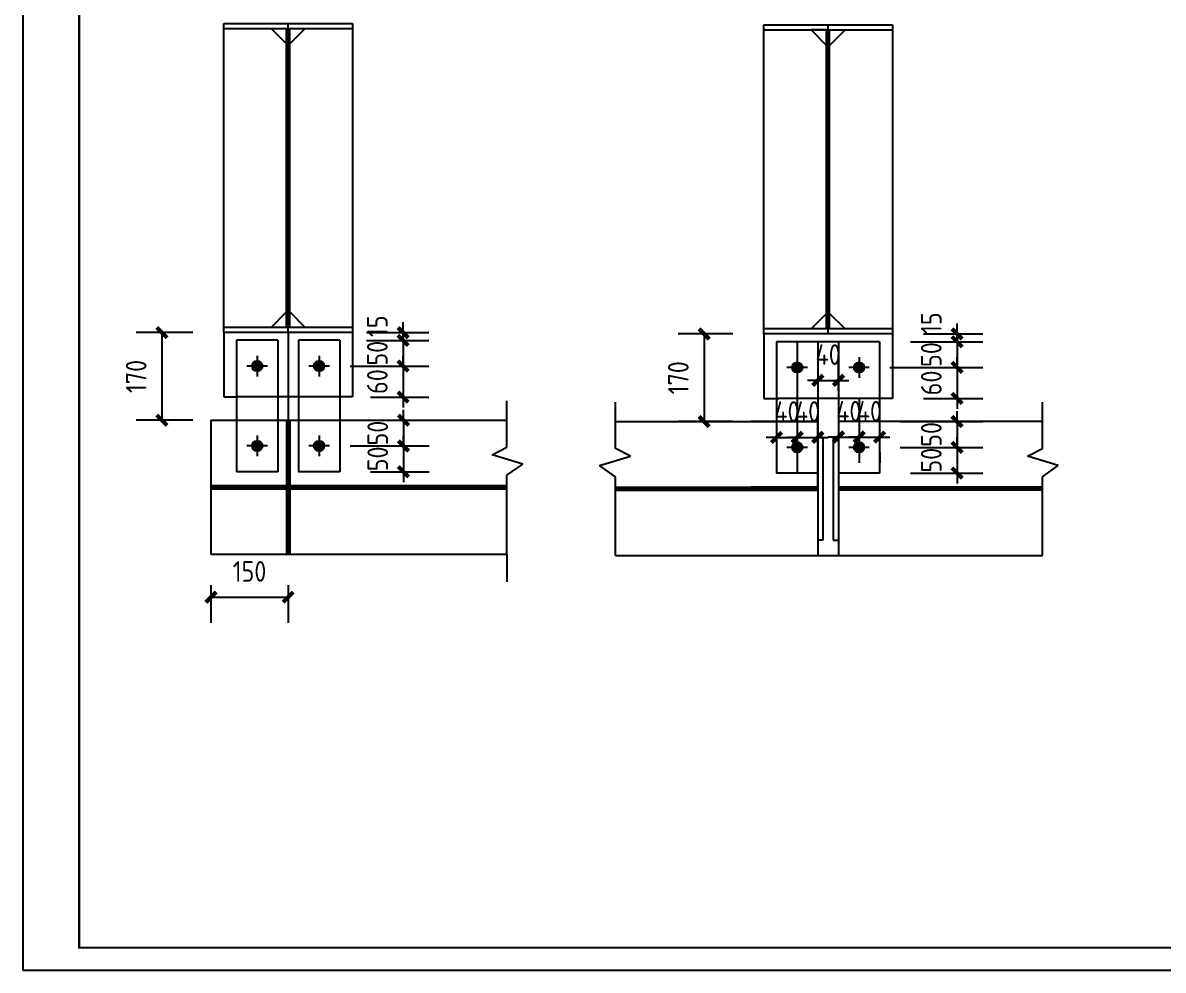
# Model space of a CAD drawing. Extents: x -9001 to 151288, y 75886 to 362543.
# Drawn here: x -8676 to 2390, y 118136 to 127328 of the extents above; entities that cross this region are included whole.
import ezdxf
from ezdxf.enums import TextEntityAlignment as Align

# ---------------------------------------------------------------- set-up
doc = ezdxf.new("R2010")
doc.units = 0
doc.header["$LTSCALE"] = 1000
doc.header["$MEASUREMENT"] = 0
doc.layers.add('PUB_TITLE', color=4, linetype='Continuous')
doc.styles.get("Standard").update_dxf_attribs({"font": 'gbenor.shx', "bigfont": 'gbcbig.shx'})
doc.dimstyles.get("Standard").update_dxf_attribs({"dimscale": 100, "dimtxt": 1, "dimasz": 1, "dimexe": 2.5, "dimexo": 3, "dimgap": 1.5, "dimtad": 1, "dimdec": 0, "dimzin": 0, "dimdsep": 46, "dimtxsty": 'Standard', "dimblk": 'ARCHTICK', "dimcen": 0.09, "dimadec": 0, "dimazin": 0, "dimtfac": 1, "dimtdec": 0, "dimtix": 1, "dimtmove": 2, "dimatfit": 3, "dimfxl": 1, "dimtolj": 1, "dimtzin": 0, "dimarcsym": 0})

# ---------------------------------------------------------------- blocks, each defined once
blk = doc.blocks.new('$titleblk$00000167')
blk.add_lwpolyline([(-1189, 0), (0, 0), (0, 841), (-1189, 841)], close=True)
at = {"const_width": 1}
blk.add_lwpolyline([(-1164, 10), (-10, 10), (-10, 831), (-1164, 831)], close=True, dxfattribs=at)
at = {"flags": 4}
for tag, p in [('(扩展图名)', (-62.12, 184.1)), ('图名', (-62.12, 180.13)), ('日期', (-62.12, 172.03)), ('图号', (-62.12, 163.99)), ('比例', (-62.12, 156)), ('子项', (-59.56, 82.07)), ('工程名称', (-59.24, 70.19)), ('设计号', (-36.91, 28.62))]:
    blk.add_attdef(tag, text='', height=3.5, dxfattribs=at).set_placement(p, align=Align.CENTER)
for tag, p in [('设计人', (-64.84, 148.13)), ('负责人', (-64.71, 140.27)), ('主持人', (-64.73, 132.26)), ('校对人', (-64.28, 124.4)), ('审核人', (-63.96, 116.15)), ('审定人', (-64.16, 107.95)), ('所长', (-64.16, 99.76))]:
    blk.add_attdef(tag, p, '', height=3.5)
blk = doc.blocks.new('_ArchTick')
at = {"color": 0, "linetype": 'ByBlock', "const_width": 0.4}
blk.add_lwpolyline([(-0.5, -0.5), (0.5, 0.5)], dxfattribs=at)
blk = doc.blocks.new('*D667')
at = {"color": 0, "lineweight": -2}
for p, q in [((-4986, 124322), (-4986, 124422)), ((-5341, 124322), (-4736, 124322)), ((-4986, 124322), (-4986, 124247)), ((-5341, 124247), (-4736, 124247)), ((-4986, 124247), (-4986, 124147))]:
    blk.add_line(p, q, dxfattribs=at)
at = {"layer": 'Defpoints', "color": 0}
for p in [(-5641, 124322), (-5641, 124247), (-4986, 124247)]:
    blk.add_point(p, dxfattribs=at)
at = {"color": 0, "lineweight": -2, "xscale": 100, "yscale": 100, "zscale": 100}
for p, rotation in [((-4986, 124322), 270), ((-4986, 124247), 90)]:
    blk.add_blockref('_ArchTick', p, dxfattribs=dict(at, rotation=rotation))
at = {"color": 0, "insert": (-5236, 124384), "char_height": 200, "attachment_point": 5, "rotation": 90}
blk.add_mtext('\\A1;15', dxfattribs=at)
blk = doc.blocks.new('*D668')
at = {"color": 0, "lineweight": -2}
for p, q in [((-4986, 123997), (-4986, 124097)), ((-5501, 123997), (-4736, 123997)), ((-4986, 123997), (-4986, 123697)), ((-5301, 123697), (-4736, 123697)), ((-4986, 123697), (-4986, 123597))]:
    blk.add_line(p, q, dxfattribs=at)
at = {"layer": 'Defpoints', "color": 0}
for p in [(-5801, 123997), (-5601, 123697), (-4986, 123697)]:
    blk.add_point(p, dxfattribs=at)
at = {"color": 0, "lineweight": -2, "xscale": 100, "yscale": 100, "zscale": 100}
for p, rotation in [((-4986, 123997), 270), ((-4986, 123697), 90)]:
    blk.add_blockref('_ArchTick', p, dxfattribs=dict(at, rotation=rotation))
at = {"color": 0, "insert": (-5236, 123847), "char_height": 200, "attachment_point": 5, "rotation": 90}
blk.add_mtext('\\A1;60', dxfattribs=at)
blk = doc.blocks.new('*D669')
at = {"color": 0, "lineweight": -2}
for p, q in [((-7026, 124322), (-7576, 124322)), ((-7326, 124322), (-7326, 123472)), ((-7026, 123472), (-7576, 123472))]:
    blk.add_line(p, q, dxfattribs=at)
at = {"layer": 'Defpoints', "color": 0}
for p in [(-6726, 124322), (-7326, 123472), (-6726, 123472)]:
    blk.add_point(p, dxfattribs=at)
at = {"color": 0, "lineweight": -2, "xscale": 100, "yscale": 100, "zscale": 100}
for p, rotation in [((-7326, 124322), 90), ((-7326, 123472), 270)]:
    blk.add_blockref('_ArchTick', p, dxfattribs=dict(at, rotation=rotation))
at = {"color": 0, "insert": (-7576, 123897), "char_height": 200, "attachment_point": 5, "rotation": 90}
blk.add_mtext('\\A1;170', dxfattribs=at)
blk = doc.blocks.new('*D670')
at = {"color": 0, "lineweight": -2}
for p, q in [((-4982, 123472), (-4982, 123572)), ((-5301, 123472), (-4732, 123472)), ((-4982, 123472), (-4982, 123222)), ((-5501, 123222), (-4732, 123222)), ((-4982, 123222), (-4982, 123122))]:
    blk.add_line(p, q, dxfattribs=at)
at = {"layer": 'Defpoints', "color": 0}
for p in [(-5601, 123472), (-5801, 123222), (-4982, 123222)]:
    blk.add_point(p, dxfattribs=at)
at = {"color": 0, "lineweight": -2, "xscale": 100, "yscale": 100, "zscale": 100}
for p, rotation in [((-4982, 123472), 270), ((-4982, 123222), 90)]:
    blk.add_blockref('_ArchTick', p, dxfattribs=dict(at, rotation=rotation))
at = {"color": 0, "insert": (-5232, 123347), "char_height": 200, "attachment_point": 5, "rotation": 90}
blk.add_mtext('\\A1;50', dxfattribs=at)
blk = doc.blocks.new('*D671')
at = {"color": 0, "lineweight": -2}
for p, q in [((-4982, 123222), (-4982, 123322)), ((-5501, 123222), (-4732, 123222)), ((-4982, 123222), (-4982, 122972)), ((-5301, 122972), (-4732, 122972)), ((-4982, 122972), (-4982, 122872))]:
    blk.add_line(p, q, dxfattribs=at)
at = {"layer": 'Defpoints', "color": 0}
for p in [(-5801, 123222), (-5601, 122972), (-4982, 122972)]:
    blk.add_point(p, dxfattribs=at)
at = {"color": 0, "lineweight": -2, "xscale": 100, "yscale": 100, "zscale": 100}
for p, rotation in [((-4982, 123222), 270), ((-4982, 122972), 90)]:
    blk.add_blockref('_ArchTick', p, dxfattribs=dict(at, rotation=rotation))
at = {"color": 0, "insert": (-5232, 123097), "char_height": 200, "attachment_point": 5, "rotation": 90}
blk.add_mtext('\\A1;50', dxfattribs=at)
blk = doc.blocks.new('*D672')
at = {"color": 0, "lineweight": -2}
for p, q in [((-6851, 121872), (-6851, 121505)), ((-6101, 121872), (-6101, 121505)), ((-6851, 121755), (-6101, 121755))]:
    blk.add_line(p, q, dxfattribs=at)
at = {"layer": 'Defpoints', "color": 0}
for p in [(-6851, 122172), (-6101, 122172), (-6101, 121755)]:
    blk.add_point(p, dxfattribs=at)
at = {"color": 0, "lineweight": -2, "xscale": 100, "yscale": 100, "zscale": 100, "rotation": 180}
blk.add_blockref('_ArchTick', (-6851, 121755), dxfattribs=at)
at = {"color": 0, "lineweight": -2, "xscale": 100, "yscale": 100, "zscale": 100}
blk.add_blockref('_ArchTick', (-6101, 121755), dxfattribs=at)
at = {"color": 0, "insert": (-6476, 122005), "char_height": 200, "attachment_point": 5}
blk.add_mtext('\\A1;150', dxfattribs=at)
blk = doc.blocks.new('*D673')
at = {"color": 0, "lineweight": -2}
for p, q in [((-4986, 124247), (-4986, 124347)), ((-5301, 124247), (-4736, 124247)), ((-4986, 124247), (-4986, 123997)), ((-5501, 123997), (-4736, 123997)), ((-4986, 123997), (-4986, 123897))]:
    blk.add_line(p, q, dxfattribs=at)
at = {"layer": 'Defpoints', "color": 0}
for p in [(-5601, 124247), (-5801, 123997), (-4986, 123997)]:
    blk.add_point(p, dxfattribs=at)
at = {"color": 0, "lineweight": -2, "xscale": 100, "yscale": 100, "zscale": 100}
for p, rotation in [((-4986, 124247), 270), ((-4986, 123997), 90)]:
    blk.add_blockref('_ArchTick', p, dxfattribs=dict(at, rotation=rotation))
at = {"color": 0, "insert": (-5236, 124122), "char_height": 200, "attachment_point": 5, "rotation": 90}
blk.add_mtext('\\A1;50', dxfattribs=at)
blk = doc.blocks.new('*D674')
at = {"color": 0, "lineweight": -2}
for p, q in [((-1361, 123606), (-1361, 123556)), ((-1161, 123606), (-1161, 123556)), ((-1361, 123306), (-1461, 123306)), ((-1361, 123306), (-1161, 123306)), ((-1161, 123306), (-1061, 123306))]:
    blk.add_line(p, q, dxfattribs=at)
at = {"layer": 'Defpoints', "color": 0}
for p in [(-1361, 123306), (-1161, 123306), (-1161, 123306)]:
    blk.add_point(p, dxfattribs=at)
at = {"color": 0, "lineweight": -2, "xscale": 100, "yscale": 100, "zscale": 100}
blk.add_blockref('_ArchTick', (-1361, 123306), dxfattribs=at)
at = {"color": 0, "lineweight": -2, "xscale": 100, "yscale": 100, "zscale": 100, "rotation": 180}
blk.add_blockref('_ArchTick', (-1161, 123306), dxfattribs=at)
at = {"color": 0, "insert": (-1261, 123556), "char_height": 200, "attachment_point": 5}
blk.add_mtext('\\A1;40', dxfattribs=at)
blk = doc.blocks.new('*D675')
at = {"color": 0, "lineweight": -2}
for p, q in [((-1161, 123606), (-1161, 123556)), ((-1161, 123306), (-1261, 123306)), ((-1161, 123306), (-961, 123306)), ((-961, 123306), (-861, 123306)), ((-961, 123159), (-961, 123056))]:
    blk.add_line(p, q, dxfattribs=at)
at = {"layer": 'Defpoints', "color": 0}
for p in [(-961, 123459), (-1161, 123306), (-961, 123306)]:
    blk.add_point(p, dxfattribs=at)
at = {"color": 0, "lineweight": -2, "xscale": 100, "yscale": 100, "zscale": 100}
blk.add_blockref('_ArchTick', (-1161, 123306), dxfattribs=at)
at = {"color": 0, "lineweight": -2, "xscale": 100, "yscale": 100, "zscale": 100, "rotation": 180}
blk.add_blockref('_ArchTick', (-961, 123306), dxfattribs=at)
at = {"color": 0, "insert": (-1061, 123556), "char_height": 200, "attachment_point": 5}
blk.add_mtext('\\A1;40', dxfattribs=at)
blk = doc.blocks.new('*D676')
at = {"color": 0, "lineweight": -2}
for p, q in [((-961, 124159), (-961, 124109)), ((-761, 123759), (-761, 124109)), ((-961, 123859), (-1061, 123859)), ((-961, 123859), (-761, 123859)), ((-761, 123859), (-661, 123859))]:
    blk.add_line(p, q, dxfattribs=at)
at = {"layer": 'Defpoints', "color": 0}
for p in [(-961, 123859), (-761, 123859), (-761, 123459)]:
    blk.add_point(p, dxfattribs=at)
at = {"color": 0, "lineweight": -2, "xscale": 100, "yscale": 100, "zscale": 100}
blk.add_blockref('_ArchTick', (-961, 123859), dxfattribs=at)
at = {"color": 0, "lineweight": -2, "xscale": 100, "yscale": 100, "zscale": 100, "rotation": 180}
blk.add_blockref('_ArchTick', (-761, 123859), dxfattribs=at)
at = {"color": 0, "insert": (-861, 124109), "char_height": 200, "attachment_point": 5}
blk.add_mtext('\\A1;40', dxfattribs=at)
blk = doc.blocks.new('*D677')
at = {"color": 0, "lineweight": -2}
for p, q in [((-561, 123684), (-561, 123059)), ((-761, 123609), (-761, 123559)), ((-761, 123309), (-861, 123309)), ((-761, 123309), (-561, 123309)), ((-561, 123309), (-461, 123309))]:
    blk.add_line(p, q, dxfattribs=at)
at = {"layer": 'Defpoints', "color": 0}
for p in [(-561, 123984), (-761, 123309), (-561, 123309)]:
    blk.add_point(p, dxfattribs=at)
at = {"color": 0, "lineweight": -2, "xscale": 100, "yscale": 100, "zscale": 100}
blk.add_blockref('_ArchTick', (-761, 123309), dxfattribs=at)
at = {"color": 0, "lineweight": -2, "xscale": 100, "yscale": 100, "zscale": 100, "rotation": 180}
blk.add_blockref('_ArchTick', (-561, 123309), dxfattribs=at)
at = {"color": 0, "insert": (-661, 123559), "char_height": 200, "attachment_point": 5}
blk.add_mtext('\\A1;40', dxfattribs=at)
blk = doc.blocks.new('*D678')
at = {"color": 0, "lineweight": -2}
for p, q in [((-561, 123684), (-561, 123059)), ((-561, 123309), (-661, 123309)), ((-561, 123309), (-361, 123309)), ((-361, 123309), (-261, 123309)), ((-361, 123159), (-361, 123059))]:
    blk.add_line(p, q, dxfattribs=at)
at = {"layer": 'Defpoints', "color": 0}
for p in [(-561, 123984), (-361, 123459), (-361, 123309)]:
    blk.add_point(p, dxfattribs=at)
at = {"color": 0, "lineweight": -2, "xscale": 100, "yscale": 100, "zscale": 100}
blk.add_blockref('_ArchTick', (-561, 123309), dxfattribs=at)
at = {"color": 0, "lineweight": -2, "xscale": 100, "yscale": 100, "zscale": 100, "rotation": 180}
blk.add_blockref('_ArchTick', (-361, 123309), dxfattribs=at)
at = {"color": 0, "insert": (-461, 123559), "char_height": 200, "attachment_point": 5}
blk.add_mtext('\\A1;40', dxfattribs=at)
blk = doc.blocks.new('*D679')
at = {"color": 0, "lineweight": -2}
for p, q in [((390, 124309), (390, 124409)), ((64, 124309), (640, 124309)), ((390, 124309), (390, 124234)), ((-61, 124234), (640, 124234)), ((390, 124234), (390, 124134))]:
    blk.add_line(p, q, dxfattribs=at)
at = {"layer": 'Defpoints', "color": 0}
for p in [(-236, 124309), (-361, 124234), (390, 124234)]:
    blk.add_point(p, dxfattribs=at)
at = {"color": 0, "lineweight": -2, "xscale": 100, "yscale": 100, "zscale": 100}
for p, rotation in [((390, 124309), 270), ((390, 124234), 90)]:
    blk.add_blockref('_ArchTick', p, dxfattribs=dict(at, rotation=rotation))
at = {"color": 0, "insert": (140, 124414), "char_height": 200, "attachment_point": 5, "rotation": 90}
blk.add_mtext('\\A1;15', dxfattribs=at)
blk = doc.blocks.new('*D680')
at = {"color": 0, "lineweight": -2}
for p, q in [((390, 124234), (390, 124334)), ((-61, 124234), (640, 124234)), ((390, 124234), (390, 123984)), ((-261, 123984), (640, 123984)), ((390, 123984), (390, 123884))]:
    blk.add_line(p, q, dxfattribs=at)
at = {"layer": 'Defpoints', "color": 0}
for p in [(-361, 124234), (-561, 123984), (390, 123984)]:
    blk.add_point(p, dxfattribs=at)
at = {"color": 0, "lineweight": -2, "xscale": 100, "yscale": 100, "zscale": 100}
for p, rotation in [((390, 124234), 270), ((390, 123984), 90)]:
    blk.add_blockref('_ArchTick', p, dxfattribs=dict(at, rotation=rotation))
at = {"color": 0, "insert": (140, 124109), "char_height": 200, "attachment_point": 5, "rotation": 90}
blk.add_mtext('\\A1;50', dxfattribs=at)
blk = doc.blocks.new('*D681')
at = {"color": 0, "lineweight": -2}
for p, q in [((390, 123984), (390, 124084)), ((-261, 123984), (640, 123984)), ((390, 123984), (390, 123684)), ((64, 123684), (640, 123684)), ((390, 123684), (390, 123584))]:
    blk.add_line(p, q, dxfattribs=at)
at = {"layer": 'Defpoints', "color": 0}
for p in [(-561, 123984), (-236, 123684), (390, 123684)]:
    blk.add_point(p, dxfattribs=at)
at = {"color": 0, "lineweight": -2, "xscale": 100, "yscale": 100, "zscale": 100}
for p, rotation in [((390, 123984), 270), ((390, 123684), 90)]:
    blk.add_blockref('_ArchTick', p, dxfattribs=dict(at, rotation=rotation))
at = {"color": 0, "insert": (140, 123834), "char_height": 200, "attachment_point": 5, "rotation": 90}
blk.add_mtext('\\A1;60', dxfattribs=at)
blk = doc.blocks.new('*D682')
at = {"color": 0, "lineweight": -2}
for p, q in [((390, 123459), (390, 123559)), ((-161, 123459), (640, 123459)), ((390, 123459), (390, 123209)), ((-161, 123209), (640, 123209)), ((390, 123209), (390, 123109))]:
    blk.add_line(p, q, dxfattribs=at)
at = {"layer": 'Defpoints', "color": 0}
for p in [(-461, 123459), (-461, 123209), (390, 123209)]:
    blk.add_point(p, dxfattribs=at)
at = {"color": 0, "lineweight": -2, "xscale": 100, "yscale": 100, "zscale": 100}
for p, rotation in [((390, 123459), 270), ((390, 123209), 90)]:
    blk.add_blockref('_ArchTick', p, dxfattribs=dict(at, rotation=rotation))
at = {"color": 0, "insert": (140, 123334), "char_height": 200, "attachment_point": 5, "rotation": 90}
blk.add_mtext('\\A1;50', dxfattribs=at)
blk = doc.blocks.new('*D683')
at = {"color": 0, "lineweight": -2}
for p, q in [((390, 123209), (390, 123309)), ((-161, 123209), (640, 123209)), ((390, 123209), (390, 122959)), ((-61, 122959), (640, 122959)), ((390, 122959), (390, 122859))]:
    blk.add_line(p, q, dxfattribs=at)
at = {"layer": 'Defpoints', "color": 0}
for p in [(-461, 123209), (-361, 122959), (390, 122959)]:
    blk.add_point(p, dxfattribs=at)
at = {"color": 0, "lineweight": -2, "xscale": 100, "yscale": 100, "zscale": 100}
for p, rotation in [((390, 123209), 270), ((390, 122959), 90)]:
    blk.add_blockref('_ArchTick', p, dxfattribs=dict(at, rotation=rotation))
at = {"color": 0, "insert": (140, 123084), "char_height": 200, "attachment_point": 5, "rotation": 90}
blk.add_mtext('\\A1;50', dxfattribs=at)
blk = doc.blocks.new('*D684')
at = {"color": 0, "lineweight": -2}
for p, q in [((-1786, 124309), (-2315, 124309)), ((-2065, 124309), (-2065, 123459)), ((-1786, 123459), (-2315, 123459))]:
    blk.add_line(p, q, dxfattribs=at)
at = {"layer": 'Defpoints', "color": 0}
for p in [(-1486, 124309), (-2065, 123459), (-1486, 123459)]:
    blk.add_point(p, dxfattribs=at)
at = {"color": 0, "lineweight": -2, "xscale": 100, "yscale": 100, "zscale": 100}
for p, rotation in [((-2065, 124309), 90), ((-2065, 123459), 270)]:
    blk.add_blockref('_ArchTick', p, dxfattribs=dict(at, rotation=rotation))
at = {"color": 0, "insert": (-2315, 123884), "char_height": 200, "attachment_point": 5, "rotation": 90}
blk.add_mtext('\\A1;170', dxfattribs=at)

msp = doc.modelspace()

# ---------------------------------------------------------------- hatches: boundary and pattern name
h = msp.add_hatch()
h.set_pattern_fill('ANSI31', color=256, scale=5, style=0)
h.set_pattern_definition([(45, (-184768.774, -709955.147), (-5.612660076, 5.612660076), [])])
h.paths.add_polyline_path([(-6451.3, 123997.4), (-6401.3, 123997.4), (-6401.3, 124047.4, 0.4142136)])
h.paths.add_polyline_path([(-6451.3, 123997.4, 0.4142136), (-6401.3, 123947.4), (-6401.3, 123997.4)])
h.paths.add_polyline_path([(-6351.3, 123997.4), (-6401.3, 123997.4), (-6401.3, 123947.4, 0.4142136)])
h.paths.add_polyline_path([(-6401.3, 124047.4), (-6401.3, 123997.4), (-6351.3, 123997.4, 0.4142136)])
h.paths.add_polyline_path([(-6401.3, 123272.4, 0.4142136), (-6451.3, 123222.4), (-6401.3, 123222.4)])
h.paths.add_polyline_path([(-6401.3, 123222.4), (-6451.3, 123222.4, 0.4142136), (-6401.3, 123172.4)])
h.paths.add_polyline_path([(-6401.3, 123172.4, 0.4142136), (-6351.3, 123222.4), (-6401.3, 123222.4)])
h.paths.add_polyline_path([(-6351.3, 123222.4, 0.4142136), (-6401.3, 123272.4), (-6401.3, 123222.4)])
h.paths.add_polyline_path([(-5801.3, 123222.4), (-5801.3, 123272.4, 0.4142136), (-5851.3, 123222.4)])
h.paths.add_polyline_path([(-5801.3, 123222.4), (-5851.3, 123222.4, 0.4142136), (-5801.3, 123172.4)])
h.paths.add_polyline_path([(-5751.3, 123222.4), (-5801.3, 123222.4), (-5801.3, 123172.4, 0.4142136)])
h.paths.add_polyline_path([(-5801.3, 123272.4), (-5801.3, 123222.4), (-5751.3, 123222.4, 0.4142136)])
h.paths.add_polyline_path([(-5801.3, 123997.4), (-5851.3, 123997.4, 0.4142136), (-5801.3, 123947.4)])
h.paths.add_polyline_path([(-5801.3, 124047.4, 0.4142136), (-5851.3, 123997.4), (-5801.3, 123997.4)])
h.paths.add_polyline_path([(-5801.3, 124047.4), (-5801.3, 123997.4), (-5751.3, 123997.4, 0.4142136)])
h.paths.add_polyline_path([(-5801.3, 123997.4), (-5801.3, 123947.4, 0.4142136), (-5751.3, 123997.4)])
h = msp.add_hatch()
h.set_pattern_fill('ANSI31', color=256, scale=5, style=0)
h.set_pattern_definition([(45, (-179528.774, -709968.647), (-5.612660076, 5.612660076), [])])
h.paths.add_polyline_path([(-1211.3, 123983.9), (-1161.3, 123983.9), (-1161.3, 124033.9, 0.4142136)])
h.paths.add_polyline_path([(-1211.3, 123983.9, 0.4142136), (-1161.3, 123933.9), (-1161.3, 123983.9)])
h.paths.add_polyline_path([(-1111.3, 123983.9), (-1161.3, 123983.9), (-1161.3, 123933.9, 0.4142136)])
h.paths.add_polyline_path([(-1161.3, 124033.9), (-1161.3, 123983.9), (-1111.3, 123983.9, 0.4142136)])
h.paths.add_polyline_path([(-1161.3, 123258.9, 0.4142136), (-1211.3, 123208.9), (-1161.3, 123208.9)])
h.paths.add_polyline_path([(-1161.3, 123208.9), (-1211.3, 123208.9, 0.4142136), (-1161.3, 123158.9)])
h.paths.add_polyline_path([(-1161.3, 123158.9, 0.4142136), (-1111.3, 123208.9), (-1161.3, 123208.9)])
h.paths.add_polyline_path([(-1111.3, 123208.9, 0.4142136), (-1161.3, 123258.9), (-1161.3, 123208.9)])
h.paths.add_polyline_path([(-561.3, 123208.9), (-561.3, 123258.9, 0.4142136), (-611.3, 123208.9)])
h.paths.add_polyline_path([(-561.3, 123208.9), (-611.3, 123208.9, 0.4142136), (-561.3, 123158.9)])
h.paths.add_polyline_path([(-511.3, 123208.9), (-561.3, 123208.9), (-561.3, 123158.9, 0.4142136)])
h.paths.add_polyline_path([(-561.3, 123258.9), (-561.3, 123208.9), (-511.3, 123208.9, 0.4142136)])
h.paths.add_polyline_path([(-561.3, 123983.9), (-611.3, 123983.9, 0.4142136), (-561.3, 123933.9)])
h.paths.add_polyline_path([(-561.3, 124033.9, 0.4142136), (-611.3, 123983.9), (-561.3, 123983.9)])
h.paths.add_polyline_path([(-561.3, 124033.9), (-561.3, 123983.9), (-511.3, 123983.9, 0.4142136)])
h.paths.add_polyline_path([(-561.3, 123983.9), (-561.3, 123933.9, 0.4142136), (-511.3, 123983.9)])

# ---------------------------------------------------------------- linework, layer by layer
for p, q in [((-6726.3, 127322.4), (-5476.3, 127322.4)), ((-6726.3, 124322.4), (-6726.3, 127322.4)), ((-6726.3, 127272.4), (-5476.3, 127272.4)), ((-6266.3, 127272.4), (-6116.3, 127122.4)), ((-6116.3, 124372.4), (-6116.3, 127272.4)), ((-6116.3, 127272.4), (-6116.3, 127122.4)), ((-6101.3, 124322.4), (-6101.3, 127322.4)), ((-6086.3, 124372.4), (-6086.3, 127272.4)), ((-5936.3, 127272.4), (-6086.3, 127122.4)), ((-5476.3, 127322.4), (-5476.3, 124322.4)), ((-1486.3, 127308.9), (-236.3, 127308.9)), ((-1486.3, 124308.9), (-1486.3, 127308.9)), ((-861.3, 124308.9), (-861.3, 127308.9)), ((-236.3, 127308.9), (-236.3, 124308.9)), ((-1486.3, 127258.9), (-236.3, 127258.9)), ((-876.3, 127258.9), (-1026.3, 127258.9)), ((-1026.3, 127258.9), (-876.3, 127108.9)), ((-876.3, 124358.9), (-876.3, 127258.9)), ((-846.3, 124358.9), (-846.3, 127258.9)), ((-696.3, 127258.9), (-846.3, 127108.9)), ((-6266.3, 124372.4), (-6116.3, 124522.4)), ((-6116.3, 124522.4), (-6116.3, 124372.4)), ((-6086.3, 124522.4), (-5936.3, 124372.4)), ((-1026.3, 124358.9), (-876.3, 124508.9)), ((-696.3, 124358.9), (-846.3, 124508.9)), ((-5476.3, 124372.4), (-6726.3, 124372.4)), ((-5476.3, 124322.4), (-6726.3, 124322.4)), ((-6726.3, 124322.4), (-6726.3, 123697.4)), ((-6116.3, 124372.4), (-6266.3, 124372.4)), ((-6101.3, 124322.4), (-6101.3, 122172.4)), ((-5476.3, 124322.4), (-5476.3, 123697.4)), ((-236.3, 124358.9), (-1486.3, 124358.9)), ((-236.3, 124308.9), (-1486.3, 124308.9)), ((-1486.3, 124308.9), (-1486.3, 123683.9)), ((-876.3, 124358.9), (-1026.3, 124358.9)), ((-236.3, 124308.9), (-236.3, 123683.9)), ((-6601.3, 124247.4), (-6601.3, 122972.4)), ((-6201.3, 124247.4), (-6601.3, 124247.4)), ((-6201.3, 124247.4), (-6201.3, 122972.4)), ((-5601.3, 124247.4), (-6001.3, 124247.4)), ((-6001.3, 124247.4), (-6001.3, 122972.4)), ((-5601.3, 124247.4), (-5601.3, 122972.4)), ((-361.3, 124233.9), (-1361.3, 124233.9)), ((-1361.3, 124233.9), (-1361.3, 122958.9)), ((-1161.3, 124233.9), (-1161.3, 122958.9)), ((-961.3, 124233.9), (-961.3, 122958.9)), ((-761.3, 124233.9), (-761.3, 122958.9)), ((-361.3, 124233.9), (-361.3, 122958.9)), ((-6401.3, 124097.4), (-6401.3, 123897.4)), ((-5801.3, 124097.4), (-5801.3, 123897.4)), ((-1161.3, 124083.9), (-1161.3, 123883.9)), ((-561.3, 124083.9), (-561.3, 123883.9)), ((-6301.3, 123997.4), (-6501.3, 123997.4)), ((-5701.3, 123997.4), (-5901.3, 123997.4)), ((-1061.3, 123983.9), (-1261.3, 123983.9)), ((-461.3, 123983.9), (-661.3, 123983.9)), ((-6726.3, 123697.4), (-6601.3, 123697.4)), ((-5701.3, 123697.4), (-6601.3, 123697.4)), ((-5601.3, 123697.4), (-6001.3, 123697.4)), ((-5476.3, 123697.4), (-5601.3, 123697.4)), ((-3977.8, 123210.6), (-3977.8, 123659.9)), ((-2924.3, 123197.1), (-2924.3, 123646.4)), ((-1486.3, 123683.9), (-1338.8, 123683.9)), ((-461.3, 123683.9), (-1361.3, 123683.9)), ((-361.3, 123683.9), (-761.3, 123683.9)), ((-236.3, 123683.9), (-361.3, 123683.9)), ((1217.7, 123197.1), (1217.7, 123646.4)), ((-6851.3, 123472.4), (-3977.8, 123472.4)), ((-6851.3, 123472.4), (-6851.3, 122172.4)), ((-6116.3, 123472.4), (-6116.3, 122172.4)), ((-6086.3, 123472.4), (-6086.3, 122172.4)), ((-2924.3, 123458.9), (-961.3, 123458.9)), ((-1486.3, 123458.9), (-1611.3, 123458.9)), ((-961.3, 123458.9), (-1486.3, 123458.9)), ((-961.3, 123458.9), (-961.3, 122308.9)), ((-961.3, 122808.9), (-961.3, 123458.9)), ((1217.7, 123458.9), (-761.3, 123458.9)), ((-761.3, 123458.9), (-761.3, 122158.9)), ((-6401.3, 123322.4), (-6401.3, 123122.4)), ((-5801.3, 123322.4), (-5801.3, 123122.4)), ((-1161.3, 123308.9), (-1161.3, 123108.9)), ((-961.3, 122808.9), (-961.3, 123308.9)), ((-961.3, 123308.9), (-911.3, 123308.9)), ((-911.3, 123308.9), (-911.3, 122308.9)), ((-761.3, 123308.9), (-811.3, 123308.9)), ((-811.3, 123308.9), (-811.3, 122308.9)), ((-561.3, 123308.9), (-561.3, 123108.9)), ((-6301.3, 123222.4), (-6501.3, 123222.4)), ((-5701.3, 123222.4), (-5901.3, 123222.4)), ((-4122.8, 123137.4), (-3977.8, 123210.6)), ((-2779.3, 123123.9), (-2924.3, 123197.1)), ((-1061.3, 123208.9), (-1261.3, 123208.9)), ((-461.3, 123208.9), (-661.3, 123208.9)), ((1072.7, 123123.9), (1217.7, 123197.1)), ((-3822.8, 123044.9), (-4122.8, 123137.4)), ((-3079.3, 123031.4), (-2779.3, 123123.9)), ((1372.7, 123031.4), (1072.7, 123123.9)), ((-6201.3, 122972.4), (-6601.3, 122972.4)), ((-5601.3, 122972.4), (-6001.3, 122972.4)), ((-3977.8, 122937.4), (-3822.8, 123044.9)), ((-2924.3, 122923.9), (-3079.3, 123031.4)), ((-961.3, 122958.9), (-1361.3, 122958.9)), ((-361.3, 122958.9), (-761.3, 122958.9)), ((1217.7, 122923.9), (1372.7, 123031.4)), ((-3977.8, 122172.4), (-3977.8, 122937.4)), ((-2924.3, 122158.9), (-2924.3, 122923.9)), ((1217.7, 122158.9), (1217.7, 122923.9)), ((-6851.3, 122837.4), (-3977.8, 122837.4)), ((-6851.3, 122822.4), (-3977.8, 122822.4)), ((-6851.3, 122807.4), (-3977.8, 122807.4)), ((-2924.3, 122823.9), (-961.3, 122823.9)), ((-2924.3, 122808.9), (-961.3, 122808.9)), ((-2924.3, 122793.9), (-961.3, 122793.9)), ((-1486.3, 122823.9), (-1611.3, 122823.9)), ((-1486.3, 122808.9), (-1611.3, 122808.9)), ((-1486.3, 122793.9), (-1611.3, 122793.9)), ((-961.3, 122823.9), (-1486.3, 122823.9)), ((-961.3, 122808.9), (-1486.3, 122808.9)), ((-961.3, 122793.9), (-1486.3, 122793.9)), ((-961.3, 122808.9), (-961.3, 122158.9)), ((1217.7, 122823.9), (-761.3, 122823.9)), ((1217.7, 122808.9), (-761.3, 122808.9)), ((1217.7, 122793.9), (-761.3, 122793.9)), ((-911.3, 122308.9), (-961.3, 122308.9)), ((-811.3, 122308.9), (-761.3, 122308.9)), ((-6851.3, 122172.4), (-3977.8, 122172.4)), ((-3977.8, 122172.4), (-3977.8, 121904.4)), ((-2924.3, 122158.9), (1217.7, 122158.9))]:
    msp.add_line(p, q)
for centre in [(-6401.3, 123997.4), (-5801.3, 123997.4), (-1161.3, 123983.9), (-561.3, 123983.9), (-6401.3, 123222.4), (-5801.3, 123222.4), (-1161.3, 123208.9), (-561.3, 123208.9)]:
    msp.add_circle(centre, 50)

# ---------------------------------------------------------------- block references
at = {"layer": 'PUB_TITLE', "xscale": 21.86999999999534, "yscale": 21.86999999999534, "zscale": 21.87}
msp.add_blockref('$titleblk$00000167', (17326.9, 118136.5), dxfattribs=at)

# ---------------------------------------------------------------- dimensions: what is measured, and where the dimension line sits
for base, p1, p2, picture, middle in [((-4985.8, 124247.4), (-5641.3, 124322.4), (-5641.3, 124247.4), '*D667', (-5235.8, 124384.4)), ((390.2, 124233.9), (-236.3, 124308.9), (-361.3, 124233.9), '*D679', (140.2, 124414.4))]:
    dim = msp.add_linear_dim(base=base, p1=p1, p2=p2, angle=90, dimstyle='Standard', override={"dimtxt": 2, "dimlfac": 0.2})
    dim.commit()
    dim.dimension.update_dxf_attribs({"geometry": picture, "text_midpoint": middle, "dimtype": 160})
for base, p1, p2, picture, middle in [((-7325.8, 123472.4), (-6726.3, 124322.4), (-6726.3, 123472.4), '*D669', (-7575.8, 123897.4)), ((-4985.8, 123997.4), (-5601.3, 124247.4), (-5801.3, 123997.4), '*D673', (-5235.8, 124122.4)), ((-2064.8, 123458.9), (-1486.3, 124308.9), (-1486.3, 123458.9), '*D684', (-2314.8, 123883.9)), ((390.2, 123983.9), (-361.3, 124233.9), (-561.3, 123983.9), '*D680', (140.2, 124108.9)), ((-4985.8, 123697.4), (-5801.3, 123997.4), (-5601.3, 123697.4), '*D668', (-5235.8, 123847.4)), ((390.2, 123683.9), (-561.3, 123983.9), (-236.3, 123683.9), '*D681', (140.2, 123833.9)), ((-4982.3, 123222.4), (-5601.3, 123472.4), (-5801.3, 123222.4), '*D670', (-5232.3, 123347.4)), ((390.2, 123208.9), (-461.3, 123458.9), (-461.3, 123208.9), '*D682', (140.2, 123333.9)), ((-4982.3, 122972.4), (-5801.3, 123222.4), (-5601.3, 122972.4), '*D671', (-5232.3, 123097.4)), ((390.2, 122958.9), (-461.3, 123208.9), (-361.3, 122958.9), '*D683', (140.2, 123083.9))]:
    dim = msp.add_linear_dim(base=base, p1=p1, p2=p2, angle=90, dimstyle='Standard', override={"dimtxt": 2, "dimlfac": 0.2})
    dim.commit()
    dim.dimension.update_dxf_attribs({"geometry": picture, "text_midpoint": middle})
for base, p1, p2, picture, middle in [((-761.3, 123858.9), (-961.3, 123858.9), (-761.3, 123458.9), '*D676', (-861.3, 124108.9)), ((-561.3, 123308.9), (-761.3, 123308.9), (-561.3, 123983.9), '*D677', (-661.3, 123558.9)), ((-361.3, 123308.9), (-561.3, 123983.9), (-361.3, 123458.9), '*D678', (-461.3, 123558.9)), ((-1161.3, 123306.4), (-1361.3, 123306.4), (-1161.3, 123306.4), '*D674', (-1261.3, 123556.4)), ((-961.3, 123306.4), (-1161.3, 123306.4), (-961.3, 123458.9), '*D675', (-1061.3, 123556.4)), ((-6101.3, 121755.4), (-6851.3, 122172.4), (-6101.3, 122172.4), '*D672', (-6476.3, 122005.4))]:
    dim = msp.add_linear_dim(base=base, p1=p1, p2=p2, dimstyle='Standard', override={"dimtxt": 2, "dimlfac": 0.2})
    dim.commit()
    dim.dimension.update_dxf_attribs({"geometry": picture, "text_midpoint": middle})

doc.saveas('drawing.dxf')
